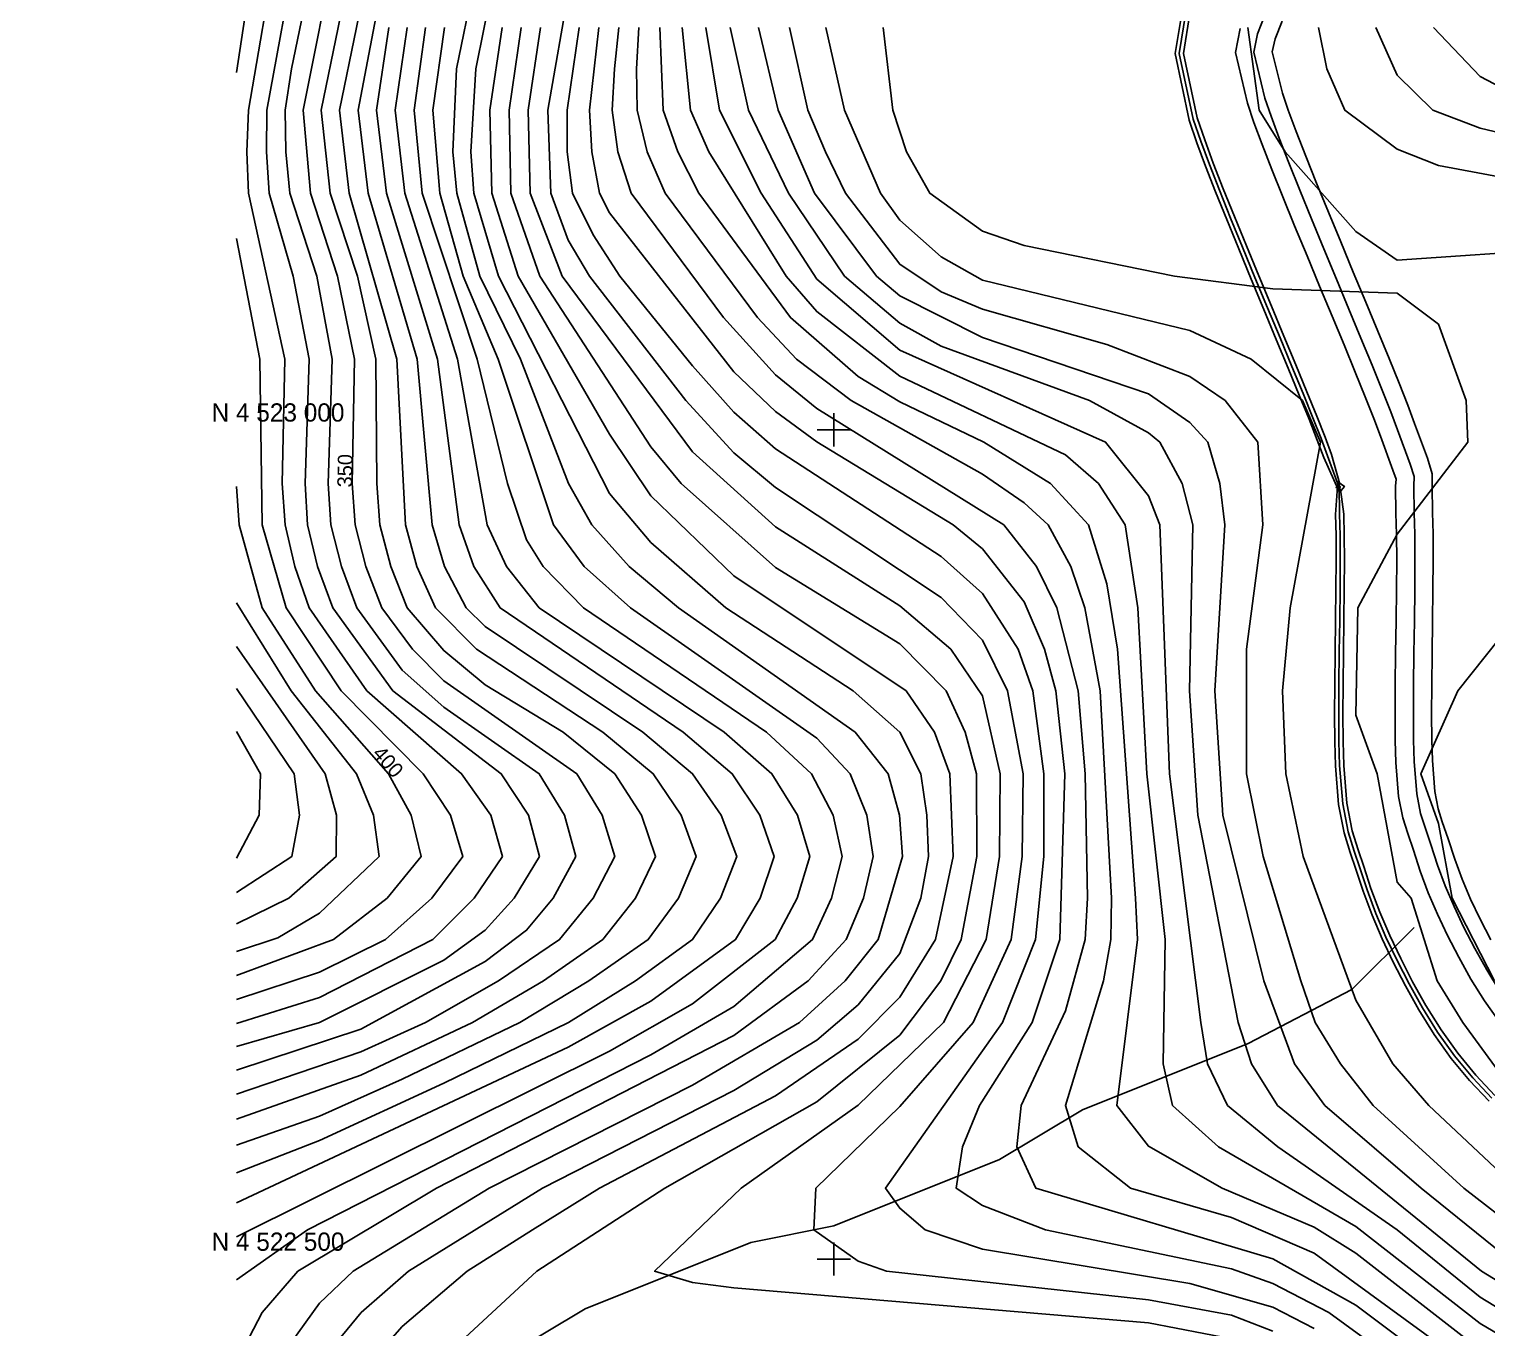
# Model space of a CAD drawing. Header units: metres. Extents: x 487515 to 493460, y 4520543 to 4524748.
# Drawn here: x 487515 to 488394, y 4522459 to 4523242 of the extents above; entities that cross this region are included whole.
import ezdxf
from ezdxf.enums import TextEntityAlignment as Align

# ---------------------------------------------------------------- set-up
doc = ezdxf.new("R2010")
doc.units = ezdxf.units.M
for name, color, linetype in [('CARRIAGEWAY-EDGE', 41, 'Continuous'), ('GRID-COORDINATES', 8, 'Continuous'), ('RIVER-AXIS', 150, 'Continuous'), ('RIVER-WATER-EDGE', 150, 'Continuous'), ('ROAD-ACCESS', 41, 'Continuous'), ('STREAM', 150, 'Continuous'), ('TOPO-CONTOUR-MAJOR', 8, 'Continuous'), ('TOPO-CONTOUR-MINOR', 252, 'Continuous'), ('TOPO-TEXT', 8, 'Continuous')]:
    doc.layers.add(name, color=color, linetype=linetype)

msp = doc.modelspace()

# ---------------------------------------------------------------- linework, layer by layer
at = {"layer": 'CARRIAGEWAY-EDGE'}
for points in [[(488395.16, 4522595.16), (488383.45, 4522607.63), (488372.37, 4522621.01), (488362.05, 4522635.43), (488352.82, 4522650.27), (488344.7, 4522664.82), (488337.43, 4522678.93), (488330.74, 4522693.02), (488324.64, 4522707.37), (488319.23, 4522721.82), (488314.92, 4522735.04), (488311.49, 4522745.16), (488307.73, 4522756.99), (488304.48, 4522774.2), (488302.57, 4522797.39), (488302.12, 4522811.97), (488302.02, 4522828.53), (488302.13, 4522846.73), (488302.37, 4522865.92), (488302.64, 4522885.33), (488302.87, 4522904.14), (488302.98, 4522921.47), (488302.89, 4522936.32), (488302.51, 4522949.06), (488304.04, 4522968.76), (488307.91, 4522965.95), (488305.06, 4522962.21), (488295.49, 4522983.42), (488291.59, 4522993.83), (488286.64, 4523006.38), (488280.71, 4523021.03), (488274.03, 4523037.25), (488266.83, 4523054.59), (488259.32, 4523072.63), (488251.7, 4523090.94), (488244.19, 4523109.13), (488236.98, 4523126.79), (488230.26, 4523143.56), (488224.21, 4523159.1), (488218.98, 4523173.16), (488214.38, 4523186.79), (488205.84, 4523226.86), (488210.01, 4523252.37)], [(488398.7, 4522598.7), (488387.2, 4522610.94), (488376.33, 4522624.06), (488366.21, 4522638.21), (488357.13, 4522652.81), (488349.11, 4522667.18), (488341.91, 4522681.15), (488335.3, 4522695.07), (488329.29, 4522709.22), (488323.95, 4522723.47), (488319.66, 4522736.62), (488316.24, 4522746.72), (488312.58, 4522758.21), (488309.43, 4522774.87), (488307.56, 4522797.67), (488307.12, 4522812.06), (488307.02, 4522828.53), (488307.13, 4522846.69), (488307.37, 4522865.86), (488307.64, 4522885.27), (488307.87, 4522904.1), (488307.98, 4522921.47), (488307.89, 4522936.41), (488307.51, 4522949.16), (488305.65, 4522964.03), (488302.96, 4522965.27), (488305.11, 4522967.21), (488300.17, 4522985.17), (488296.25, 4522995.63), (488291.28, 4523008.24), (488285.33, 4523022.92), (488278.65, 4523039.16), (488271.44, 4523056.51), (488263.93, 4523074.55), (488256.32, 4523092.86), (488248.82, 4523111.03), (488241.61, 4523128.67), (488234.91, 4523145.4), (488228.88, 4523160.88), (488223.7, 4523174.83), (488219.2, 4523188.11), (488210.84, 4523226.98), (488214.83, 4523251.05)]]:
    msp.add_lwpolyline(points, dxfattribs=at)
at = {"layer": 'GRID-COORDINATES'}
for p, q in [((488000, 4522990), (488000, 4523010)), ((487990, 4523000), (488010, 4523000)), ((488000, 4522490), (488000, 4522510)), ((487990, 4522500), (488010, 4522500))]:
    msp.add_line(p, q, dxfattribs=at)
at = {"layer": 'RIVER-AXIS'}
msp.add_lwpolyline([(488401.56, 4522661.8), (488393.75, 4522674.38), (488386.56, 4522687.27), (488380, 4522700), (488374.06, 4522712.5), (488368.75, 4522725), (488364.06, 4522737.5), (488360, 4522750), (488356.56, 4522760.16), (488353.75, 4522768.75), (488351.56, 4522780.47), (488350, 4522800), (488349.62, 4522812.83), (488349.52, 4522828.53), (488349.63, 4522846.3), (488349.86, 4522865.29), (488350.14, 4522884.71), (488350.37, 4522903.7), (488350.48, 4522921.47), (488350.38, 4522937.17), (488350, 4522950), (488349.84, 4522966.02), (488350, 4522971.88), (488347.66, 4522979.3), (488340, 4523000), (488335.92, 4523010.88), (488330.75, 4523024.01), (488324.68, 4523038.98), (488317.92, 4523055.39), (488310.69, 4523072.83), (488303.17, 4523090.87), (488295.58, 4523109.13), (488288.13, 4523127.17), (488281.01, 4523144.61), (488274.43, 4523161.02), (488268.6, 4523175.99), (488263.72, 4523189.12), (488260, 4523200), (488253.33, 4523227.78), (488255.56, 4523238.89), (488260, 4523250)], dxfattribs=at)
at = {"layer": 'RIVER-WATER-EDGE'}
for points in [[(488401.29, 4522643.29), (488392.41, 4522655.69), (488384.27, 4522668.79), (488376.87, 4522682.07), (488370.14, 4522695.12), (488364.03, 4522707.99), (488358.54, 4522720.92), (488353.68, 4522733.87), (488349.56, 4522746.54), (488346.13, 4522756.68), (488343.09, 4522766.02), (488340.66, 4522779.02), (488339.02, 4522799.4), (488338.62, 4522812.63), (488338.52, 4522828.53), (488338.63, 4522846.4), (488338.86, 4522865.44), (488339.14, 4522884.85), (488339.37, 4522903.81), (488339.48, 4522921.47), (488339.39, 4522936.98), (488339, 4522949.78), (488338.84, 4522966.11), (488339.11, 4522970.34), (488337.25, 4522975.73), (488329.69, 4522996.16), (488325.65, 4523006.93), (488320.53, 4523019.93), (488314.5, 4523034.83), (488307.76, 4523051.19), (488300.53, 4523068.6), (488293.02, 4523086.65), (488285.42, 4523104.91), (488277.95, 4523122.99), (488270.81, 4523140.48), (488264.2, 4523156.97), (488258.32, 4523172.08), (488253.36, 4523185.42), (488249.44, 4523196.93), (488242.34, 4523227.57), (488245.01, 4523242.02)], [(488396.26, 4522692.46), (488389.86, 4522704.88), (488384.09, 4522717.01), (488378.96, 4522729.08), (488374.45, 4522741.13), (488370.44, 4522753.46), (488367, 4522763.63), (488364.41, 4522771.48), (488362.47, 4522781.92), (488360.98, 4522800.6), (488360.61, 4522813.02), (488360.52, 4522828.53), (488360.63, 4522846.19), (488360.86, 4522865.15), (488361.14, 4522884.56), (488361.37, 4522903.6), (488361.48, 4522921.47), (488361.38, 4522937.37), (488361, 4522950.22), (488360.84, 4522965.92), (488360.89, 4522973.41), (488358.06, 4522982.86), (488350.31, 4523003.84), (488346.19, 4523014.83), (488340.96, 4523028.09), (488334.86, 4523043.14), (488328.09, 4523059.6), (488320.84, 4523077.05), (488313.33, 4523095.1), (488305.75, 4523113.34), (488298.3, 4523131.35), (488291.21, 4523148.73), (488284.66, 4523165.06), (488278.88, 4523179.9), (488274.08, 4523192.82), (488270.56, 4523203.07), (488264.33, 4523227.99), (488266.1, 4523235.75), (488270.44, 4523246.55)]]:
    msp.add_lwpolyline(points, dxfattribs=at)
at = {"layer": 'ROAD-ACCESS'}
msp.add_lwpolyline([(488396.93, 4522596.93), (488385.32, 4522609.29), (488374.35, 4522622.54), (488364.13, 4522636.82), (488354.97, 4522651.54), (488346.91, 4522666), (488339.67, 4522680.04), (488333.02, 4522694.04), (488326.97, 4522708.3), (488321.59, 4522722.64), (488317.29, 4522735.83), (488313.87, 4522745.94), (488310.15, 4522757.6), (488306.96, 4522774.54), (488305.07, 4522797.53), (488304.62, 4522812.01), (488304.52, 4522828.53), (488304.63, 4522846.71), (488304.87, 4522865.89), (488305.14, 4522885.3), (488305.37, 4522904.12), (488305.48, 4522921.47), (488305.39, 4522936.36), (488305.01, 4522949.11), (488304.85, 4522966.4), (488305.44, 4522965.61), (488305.09, 4522964.71), (488297.83, 4522984.3), (488293.92, 4522994.73), (488288.96, 4523007.31), (488283.02, 4523021.97), (488276.34, 4523038.2), (488269.14, 4523055.55), (488261.62, 4523073.59), (488254.01, 4523091.9), (488246.5, 4523110.08), (488239.3, 4523127.73), (488232.58, 4523144.48), (488226.54, 4523159.99), (488221.34, 4523174), (488216.79, 4523187.45), (488208.34, 4523226.92), (488212.42, 4523251.71)], dxfattribs=at)
at = {"layer": 'STREAM'}
msp.add_lwpolyline([(487670, 4522250), (487690, 4522300), (487720, 4522350), (487760, 4522400), (487800, 4522440), (487850, 4522470), (487950, 4522510), (488000, 4522520), (488100, 4522560), (488150, 4522590), (488250, 4522630), (488312.5, 4522662.5), (488350, 4522700)], dxfattribs=at)
at = {"layer": 'TOPO-CONTOUR-MAJOR'}
for points in [[(487639.76, 4522599.45), (487714.76, 4522624.86), (487753.82, 4522642.69), (487797.87, 4522667.69), (487834.62, 4522692.69), (487854.8, 4522717.69), (487867.91, 4522742.69), (487860.37, 4522767.69), (487844.99, 4522792.69), (487764.76, 4522848.71), (487745.97, 4522867.69), (487727.39, 4522892.69), (487717.74, 4522917.69), (487711.29, 4522942.69), (487709.61, 4522967.69), (487710.98, 4523042.69), (487700.64, 4523092.69), (487684.36, 4523142.69), (487680, 4523192.69), (487699.91, 4523292.69)], [(487639.76, 4522513.38), (487864.76, 4522625.45), (487914.76, 4522653.82), (487964.63, 4522692.69), (487977.84, 4522717.69), (487985.49, 4522742.69), (487978.05, 4522767.69), (487962.72, 4522792.69), (487933.88, 4522817.69), (487822.43, 4522892.69), (487802.6, 4522917.69), (487791.01, 4522942.69), (487772.99, 4523042.69), (487741.27, 4523142.69), (487735.58, 4523192.69), (487742.63, 4523242.69)], [(487799.96, 4523242.69), (487792.56, 4523192.69), (487793.7, 4523142.69), (487809.74, 4523092.69), (487864.76, 4522997.37), (487889.76, 4522960.24), (487939.76, 4522912.07), (488043.63, 4522842.69), (488060.74, 4522817.69), (488069.96, 4522792.69), (488071.99, 4522742.69), (488061.29, 4522692.69), (488039.76, 4522657.96), (488014.76, 4522632.64), (487964.76, 4522598.34), (487858.76, 4522542.69), (487818.38, 4522517.69), (487778.96, 4522492.69), (487739.76, 4522459.43), (487724.95, 4522442.69)], [(487858.3, 4523242.69), (487852.73, 4523192.69), (487854.03, 4523167.69), (487858.74, 4523142.69), (487864.76, 4523130.91), (487939.76, 4523035.05), (487964.76, 4523011.11), (487989.76, 4522992.73), (488071.91, 4522942.69), (488089.76, 4522928.2), (488114.76, 4522896.35), (488127.06, 4522867.69), (488133.86, 4522842.69), (488139.28, 4522792.69), (488136.31, 4522692.69), (488119.62, 4522642.69), (488087.85, 4522592.69), (488077.7, 4522567.69), (488073.91, 4522542.69), (488089.76, 4522532.3), (488127.72, 4522517.69), (488239.76, 4522494.12), (488264.76, 4522485.3), (488298.49, 4522467.69), (488389.76, 4522401.33)], [(487922.83, 4523242.69), (487931.04, 4523192.69), (487956.27, 4523142.69), (487989.76, 4523090.91), (488039.76, 4523048.16), (488163.94, 4522992.69), (488189.76, 4522960.32), (488196.6, 4522942.69), (488202.43, 4522792.69), (488221.28, 4522642.69), (488225.42, 4522617.69), (488237.42, 4522592.69), (488267.73, 4522567.69), (488339.7, 4522517.69), (488389.76, 4522477.09), (488439.76, 4522446.61)], [(488029.85, 4523242.69), (488035.67, 4523192.69), (488043.96, 4523167.69), (488057.96, 4523142.69), (488089.76, 4523119.76), (488114.76, 4523111.12), (488205.49, 4523092.69), (488264.76, 4523085.11), (488339.76, 4523082.38), (488364.76, 4523063.67), (488381.37, 4523017.69), (488382.3, 4522992.69), (488339.76, 4522937.09), (488316.13, 4522892.69), (488314.76, 4522827.93), (488327.71, 4522792.69), (488339.76, 4522727.35), (488348.29, 4522717.69), (488363.82, 4522667.69), (488379.32, 4522642.69), (488415.94, 4522592.69)], [(488439.76, 4523109.27), (488339.76, 4523102.39), (488314.76, 4523119.62), (488272.19, 4523167.69), (488256.54, 4523192.69), (488249.8, 4523242.69)], [(487639.76, 4522670.96), (487698.32, 4522692.69), (487730.64, 4522717.69), (487751.23, 4522742.69), (487745.07, 4522767.69), (487731.55, 4522792.69), (487687.53, 4522842.69), (487655.34, 4522892.69), (487641.42, 4522942.69), (487639.76, 4522965.77)], [(488398.39, 4522667.69), (488372.93, 4522717.69), (488364.76, 4522762.69), (488353.99, 4522792.69), (488376.36, 4522842.69), (488436.13, 4522917.69)]]:
    msp.add_lwpolyline(points, dxfattribs=at)
at = {"layer": 'TOPO-CONTOUR-MINOR'}
for points in [[(487639.76, 4522568.61), (487689.76, 4522586.18), (487739.76, 4522608.44), (487810.71, 4522642.69), (487852.33, 4522667.69), (487888.1, 4522692.69), (487906.27, 4522717.69), (487917.1, 4522742.69), (487907.92, 4522767.69), (487891.18, 4522792.69), (487860.77, 4522817.69), (487784.48, 4522867.69), (487759.89, 4522892.69), (487748.65, 4522917.69), (487741.66, 4522942.69), (487736.45, 4523042.69), (487707.82, 4523142.69), (487701.99, 4523192.69), (487722.44, 4523292.69), (487729.06, 4523342.69), (487726.72, 4523442.69), (487714.13, 4523492.69), (487698.04, 4523517.69), (487639.76, 4523581.94)], [(487639.76, 4522628.08), (487689.91, 4522642.69), (487764.76, 4522680.27), (487789.76, 4522698.24), (487807.34, 4522717.69), (487822.52, 4522742.69), (487815.87, 4522767.69), (487799.42, 4522792.69), (487734.1, 4522842.69), (487697.9, 4522892.69), (487688.69, 4522917.69), (487682.71, 4522942.69), (487681.15, 4522967.69), (487683.62, 4523042.69), (487674.06, 4523092.69), (487659.58, 4523142.69), (487657.88, 4523167.69), (487658.11, 4523192.69), (487676.31, 4523292.69), (487676.17, 4523317.69), (487667.32, 4523367.69), (487639.76, 4523460.07)], [(487639.76, 4522642.12), (487689.76, 4522657.71), (487758.11, 4522692.69), (487783.07, 4522717.69), (487800.13, 4522742.69), (487793.12, 4522767.69), (487775.53, 4522792.69), (487718.31, 4522842.69), (487683.63, 4522892.69), (487674.94, 4522917.69), (487669.09, 4522942.69), (487667.44, 4522967.69), (487668.89, 4523042.69), (487646.96, 4523142.69), (487646.07, 4523167.69), (487646.97, 4523192.69), (487664.17, 4523292.69), (487662.63, 4523317.69), (487658.16, 4523342.69), (487639.76, 4523400.69)], [(487639.76, 4523215.41), (487651.48, 4523292.69), (487648.75, 4523317.69), (487639.76, 4523352.43)], [(487639.76, 4522551.95), (487689.76, 4522571.4), (487764.76, 4522606.13), (487840, 4522642.69), (487880.38, 4522667.69), (487914.81, 4522692.69), (487931.71, 4522717.69), (487941.54, 4522742.69), (487932.08, 4522767.69), (487914.82, 4522792.69), (487884.79, 4522817.69), (487789.76, 4522881.5), (487778.32, 4522892.69), (487765.2, 4522917.69), (487757.72, 4522942.69), (487748.76, 4523042.69), (487719.18, 4523142.69), (487713.08, 4523192.69), (487741.78, 4523342.69)], [(487639.76, 4522584.31), (487714.76, 4522610.91), (487782.18, 4522642.69), (487824.91, 4522667.69), (487860.69, 4522692.69), (487880.42, 4522717.69), (487892.51, 4522742.69), (487883.96, 4522767.69), (487867.94, 4522792.69), (487836.73, 4522817.69), (487789.76, 4522846.27), (487764.76, 4522866.9), (487742.78, 4522892.69), (487732.8, 4522917.69), (487726.34, 4522942.69), (487724.45, 4522967.69), (487723.83, 4523042.69), (487712.77, 4523092.69), (487696.26, 4523142.69), (487690.89, 4523192.69), (487711.33, 4523292.69)], [(487639.76, 4522613.93), (487714.76, 4522638.67), (487789.76, 4522679.43), (487814.76, 4522698.32), (487830.68, 4522717.69), (487844.47, 4522742.69), (487837.6, 4522767.69), (487822.4, 4522792.69), (487764.76, 4522832.84), (487739.76, 4522855.06), (487712.45, 4522892.69), (487703.13, 4522917.69), (487696.77, 4522942.69), (487695.14, 4522967.69), (487697.58, 4523042.69), (487688.29, 4523092.69), (487672.03, 4523142.69), (487669.57, 4523167.69), (487669.14, 4523192.69), (487672.9, 4523217.69), (487688.42, 4523292.69)], [(487667.78, 4522442.69), (487689.76, 4522473.46), (487710.23, 4522492.69), (487792.13, 4522542.69), (487914.76, 4522604.95), (487979.28, 4522642.69), (488006.78, 4522667.69), (488026.77, 4522692.69), (488041.48, 4522742.69), (488039.58, 4522767.69), (488032.77, 4522792.69), (488012.85, 4522817.69), (487906.34, 4522892.69), (487876.61, 4522917.69), (487854, 4522942.69), (487839.94, 4522967.69), (487810.98, 4523042.69), (487786.53, 4523092.69), (487772.76, 4523142.69), (487770.35, 4523167.69), (487772.47, 4523217.69), (487782.71, 4523267.69)], [(487694.38, 4522442.69), (487714.91, 4522467.69), (487743.58, 4522492.69), (487824.38, 4522542.69), (487939.76, 4522601.69), (487989.76, 4522631.95), (488014.76, 4522653.35), (488039.76, 4522684.33), (488052.42, 4522717.69), (488057.07, 4522742.69), (488056.14, 4522767.69), (488052.41, 4522792.69), (488039.86, 4522817.69), (488011.63, 4522842.69), (487934.86, 4522892.69), (487889.76, 4522932.12), (487864.76, 4522961.68), (487797.84, 4523092.69), (487783.02, 4523142.69), (487781.12, 4523167.69), (487784.11, 4523217.69), (487794.19, 4523267.69)], [(487840.57, 4523267.69), (487827.54, 4523192.69), (487829.33, 4523142.69), (487839.76, 4523114.44), (487852.6, 4523092.69), (487910.78, 4523017.69), (487939.76, 4522986.24), (487964.76, 4522965.34), (488064.76, 4522898.97), (488089.76, 4522873.1), (488104.84, 4522842.69), (488114.14, 4522792.69), (488113.53, 4522742.69), (488106.89, 4522692.69), (488084.02, 4522642.69), (488039.76, 4522591.96), (487989.19, 4522542.69), (487988.01, 4522517.69), (488014.76, 4522498.63), (488031.83, 4522492.69), (488189.76, 4522475.47), (488239.76, 4522466.22), (488264.76, 4522456.48)], [(487639.76, 4522487.54), (487682.72, 4522517.69), (487889.76, 4522623.18), (487939.76, 4522652.33), (487987.18, 4522692.69), (487998.59, 4522717.69), (488005.14, 4522742.69), (487999.54, 4522767.69), (487986.65, 4522792.69), (487959.49, 4522817.69), (487849.17, 4522892.69), (487824.75, 4522917.69), (487814.76, 4522933.61), (487803.22, 4522967.69), (487784.93, 4523042.69), (487751.85, 4523142.69), (487746.9, 4523192.69), (487753.88, 4523242.69)], [(487639.76, 4522533.86), (487839.76, 4522627.82), (487889.76, 4522655.6), (487940.77, 4522692.69), (487955.53, 4522717.69), (487964.11, 4522742.69), (487955.48, 4522767.69), (487938.78, 4522792.69), (487909.16, 4522817.69), (487798.74, 4522892.69), (487782.92, 4522917.69), (487774.14, 4522942.69), (487760.97, 4523042.69), (487730.26, 4523142.69), (487724.31, 4523192.69), (487731.74, 4523242.69)], [(487642.2, 4522442.69), (487655.25, 4522467.69), (487676.82, 4522492.69), (487760.43, 4522542.69), (487939.76, 4522634.75), (487984.57, 4522667.69), (488007.57, 4522692.69), (488017.86, 4522717.69), (488023.75, 4522742.69), (488019.93, 4522767.69), (488009.95, 4522792.69), (487989.76, 4522814.2), (487877.51, 4522892.69), (487849.52, 4522917.69), (487831.02, 4522942.69), (487797.68, 4523042.69), (487776.47, 4523092.69), (487762.43, 4523142.69), (487758.26, 4523192.69), (487765.15, 4523242.69)], [(487811.55, 4523242.69), (487804.18, 4523192.69), (487805.17, 4523142.69), (487822.64, 4523092.69), (487889.76, 4522989.69), (487908.01, 4522967.69), (487964.76, 4522916.97), (488039.76, 4522870.93), (488067.72, 4522842.69), (488079.31, 4522817.69), (488086.04, 4522792.69), (488086.26, 4522742.69), (488076.8, 4522692.69), (488064.47, 4522667.69), (488039.76, 4522635), (487989.76, 4522594.74), (487898.19, 4522542.69), (487820.97, 4522492.69), (487766.77, 4522442.69)], [(487823.11, 4523242.69), (487815.8, 4523192.69), (487816.82, 4523142.69), (487836.27, 4523092.69), (487914.76, 4522986.74), (487964.76, 4522941.63), (488039.76, 4522893.97), (488070.57, 4522867.69), (488089.76, 4522839.62), (488100.36, 4522792.69), (488099.98, 4522742.69), (488092, 4522692.69), (488066.24, 4522642.69), (488014.76, 4522592.8), (487944.18, 4522542.69), (487891.96, 4522492.69), (487914.76, 4522485.79), (487939.76, 4522482.64), (488189.76, 4522461.56), (488239.76, 4522451.99)], [(487846.41, 4523242.69), (487839.29, 4523192.69), (487839.24, 4523167.69), (487842.46, 4523142.69), (487854.83, 4523117.69), (487871.03, 4523092.69), (487914.76, 4523038.59), (487939.76, 4523010.68), (487964.76, 4522988.64), (488064.76, 4522923.6), (488089.76, 4522901.38), (488111.12, 4522867.69), (488120.03, 4522842.69), (488126.74, 4522792.69), (488126.67, 4522742.69), (488121.66, 4522692.69), (488101.81, 4522642.69), (488031.14, 4522542.69), (488039.76, 4522530.62), (488055.15, 4522517.69), (488089.76, 4522506.04), (488214.76, 4522485.23), (488264.76, 4522471.04), (488289.76, 4522458.21)], [(487870.29, 4523242.69), (487867.75, 4523217.69), (487866.41, 4523192.69), (487869.75, 4523167.69), (487877.76, 4523142.69), (487933.54, 4523067.69), (487964.76, 4523033.14), (487989.76, 4523012.84), (488102.5, 4522942.69), (488122.22, 4522917.69), (488134.58, 4522892.69), (488147.36, 4522842.69), (488151.7, 4522792.69), (488153.11, 4522717.69), (488151.58, 4522692.69), (488139.76, 4522649.74), (488112.95, 4522592.69), (488110.39, 4522567.69), (488121.87, 4522542.69), (488264.76, 4522500.05), (488314.76, 4522472.26), (488389.76, 4522415.85)], [(487882.41, 4523242.69), (487881.13, 4523217.69), (487881.49, 4523192.69), (487887.56, 4523167.69), (487898.27, 4523142.69), (487954.02, 4523067.69), (487977.59, 4523042.69), (488010.5, 4523017.69), (488089.76, 4522973.28), (488114.76, 4522956.08), (488129.39, 4522942.69), (488143, 4522917.69), (488151.42, 4522892.69), (488160.62, 4522842.69), (488167.44, 4522717.69), (488167.13, 4522692.69), (488162.73, 4522667.69), (488139.69, 4522592.69), (488147.37, 4522567.69), (488178.97, 4522542.69), (488239.76, 4522525.02), (488289.76, 4522503.56), (488389.76, 4522430.51)], [(487895.09, 4523242.69), (487897.18, 4523192.69), (487905.93, 4523167.69), (487918.63, 4523142.69), (487973.87, 4523067.69), (488014.76, 4523032.22), (488039.76, 4523016.88), (488090.51, 4522992.69), (488130.67, 4522967.69), (488153.53, 4522942.69), (488164.76, 4522907.13), (488171.16, 4522867.69), (488182.06, 4522717.69), (488183.21, 4522692.69), (488170.76, 4522592.69), (488189.76, 4522568.01), (488234.2, 4522542.69), (488289.76, 4522519.19), (488314.76, 4522503.5), (488389.76, 4522445.36)], [(487908.63, 4523242.69), (487913.61, 4523192.69), (487924.64, 4523167.69), (487971.33, 4523092.69), (487989.76, 4523071.31), (488039.76, 4523032.42), (488139.76, 4522985.04), (488159.6, 4522967.69), (488175.68, 4522942.69), (488183.29, 4522892.69), (488188.78, 4522792.69), (488199.76, 4522692.69), (488198.69, 4522617.69), (488204.28, 4522592.69), (488231.99, 4522567.69), (488314.76, 4522519.71), (488389.76, 4522461.09), (488439.76, 4522431.89)], [(487937.56, 4523242.69), (487948.66, 4523192.69), (487972.74, 4523142.69), (488006.54, 4523092.69), (488039.76, 4523064.4), (488064.76, 4523050.56), (488154.23, 4523017.69), (488189.76, 4522998.22), (488196.55, 4522992.69), (488210.18, 4522967.69), (488216.59, 4522942.69), (488214.61, 4522842.69), (488219.56, 4522767.69), (488243.81, 4522642.69), (488251.96, 4522617.69), (488267.63, 4522592.69), (488390.68, 4522492.69), (488439.76, 4522462.76), (488489.76, 4522450.54)], [(487954.66, 4523242.69), (487966.41, 4523192.69), (487988.43, 4523142.69), (488025.72, 4523092.69), (488039.76, 4523080.91), (488089.76, 4523055.8), (488189.76, 4523021.77), (488214.76, 4523004.54), (488225.53, 4522992.69), (488232.9, 4522967.69), (488235.86, 4522942.69), (488229.86, 4522842.69), (488234.67, 4522767.69), (488259.37, 4522667.69), (488277.91, 4522617.69), (488296.2, 4522592.69), (488354.23, 4522542.69), (488414.76, 4522493.84), (488439.76, 4522479.57), (488464.76, 4522471.2), (488489.76, 4522467.14), (488589.76, 4522468.73), (488639.76, 4522461.54), (488664.76, 4522453.87)], [(487973.3, 4523242.69), (487984.3, 4523192.69), (487994.94, 4523167.69), (488007.17, 4523142.69), (488039.76, 4523099.87), (488064.76, 4523083.27), (488089.76, 4523072.74), (488164.76, 4523051.46), (488214.76, 4523032.09), (488236.05, 4523017.69), (488255.76, 4522992.69), (488258.8, 4522942.69), (488248.82, 4522867.69), (488248.95, 4522792.69), (488258.86, 4522742.69), (488281.7, 4522667.69), (488290.35, 4522642.69), (488305.61, 4522617.69), (488325.31, 4522592.69), (488379.94, 4522542.69), (488414.76, 4522515.74)], [(487995.22, 4523242.69), (488006.51, 4523192.69), (488028.17, 4523142.69), (488039.76, 4523126.49), (488064.76, 4523104.43), (488089.76, 4523090.32), (488214.76, 4523059.99), (488251.63, 4523042.69), (488282.62, 4523017.69), (488293.55, 4522992.69), (488275.24, 4522892.69), (488270.7, 4522842.69), (488272.62, 4522792.69), (488283.06, 4522742.69), (488314.76, 4522656.08), (488337.19, 4522617.69), (488358.78, 4522592.69), (488411.96, 4522542.69)], [(488454.22, 4523142.69), (488364.76, 4523159.34), (488339.76, 4523169.2), (488308.25, 4523192.69), (488297.31, 4523217.69), (488292.37, 4523242.69)], [(488439.76, 4523170.02), (488389.76, 4523181.85), (488361.33, 4523192.69), (488339.76, 4523213.91), (488326.93, 4523242.69)], [(488414.76, 4523199.93), (488389.76, 4523213.16), (488361.76, 4523242.69)], [(487639.76, 4522656.52), (487689.76, 4522672.97), (487729.73, 4522692.69), (487757.53, 4522717.69), (487776.22, 4522742.69), (487768.82, 4522767.69), (487752.46, 4522792.69), (487702.83, 4522842.69), (487669.7, 4522892.69), (487655.3, 4522942.69), (487653.79, 4523042.69), (487639.76, 4523115.37)], [(487639.76, 4522685.54), (487664.76, 4522693.79), (487689.76, 4522708.67), (487725.82, 4522742.69), (487722.48, 4522767.69), (487712.23, 4522792.69), (487672.69, 4522842.69), (487639.76, 4522895.67)], [(487639.76, 4522702.1), (487671.36, 4522717.69), (487699.87, 4522742.69), (487700.16, 4522767.69), (487693.18, 4522792.69), (487639.76, 4522869.31)], [(487639.76, 4522720.94), (487673.15, 4522742.69), (487677.86, 4522767.69), (487674.5, 4522792.69), (487639.76, 4522844)], [(487639.76, 4522741.72), (487653.49, 4522767.69), (487654.19, 4522792.69), (487639.76, 4522818.03)]]:
    msp.add_lwpolyline(points, dxfattribs=at)

# ---------------------------------------------------------------- texts
at = {"layer": 'GRID-COORDINATES'}
for s, p in [('N 4 523 000', (487624.76, 4523005)), ('N 4 522 500', (487624.76, 4522505))]:
    msp.add_text(s, height=11, dxfattribs=at).set_placement(p)
at = {"layer": 'TOPO-TEXT'}
for s, rotation, p in [('350', 88.94906, (487709.75, 4522975.3)), ('400', 311.36333, (487727.84, 4522796.91))]:
    msp.add_text(s, height=9, rotation=rotation, dxfattribs=at).set_placement(p, align=Align.CENTER)

doc.saveas('drawing.dxf')
